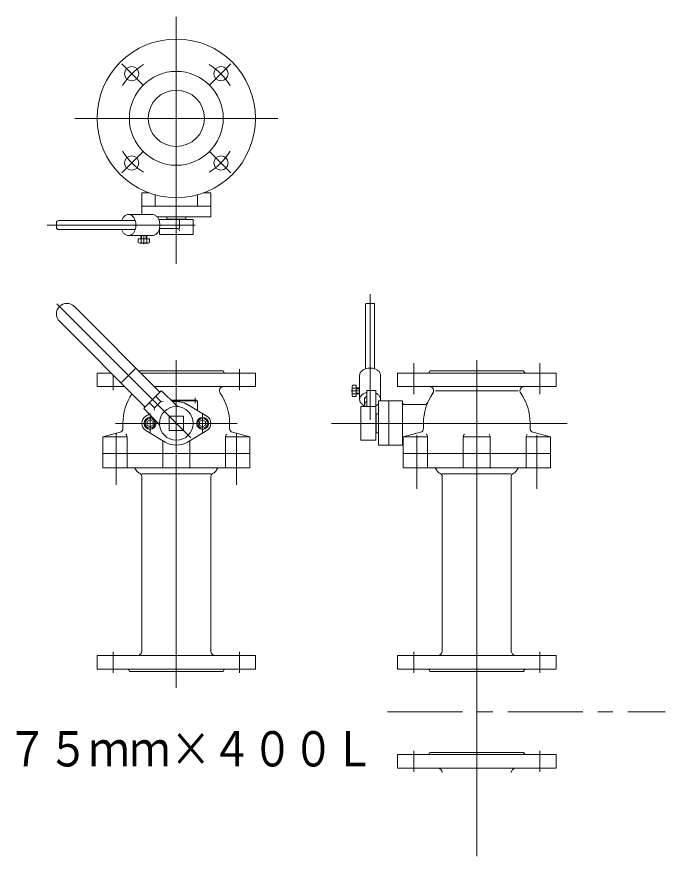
# Model space of a CAD drawing. Units: millimetres at full size, sheet at 1:20; details may follow other scales. Extents: x -5817 to 7940, y -3160 to 3160.
# Drawn here: x 3298 to 4161, y 521 to 1638 of the extents above; entities that cross this region are included whole.
import ezdxf
from ezdxf.enums import TextEntityAlignment as Align

# ---------------------------------------------------------------- set-up
doc = ezdxf.new("R2010")
doc.units = ezdxf.units.MM
doc.header["$LTSCALE"] = 20
doc.linetypes.add('CHAIN1', pattern=[8, 5, -1, 1, -1])
doc.layers.add('0-7_TEMP01', color=3, linetype='Continuous', lineweight=18)
doc.layers.add('1-3_補修弁', color=7, linetype='Continuous', lineweight=9)
doc.styles.add('ＭＳ ゴシック', font='')
doc.styles.get('ＭＳ ゴシック').set_extended_font_data('MS Gothic')

msp = doc.modelspace()

# ---------------------------------------------------------------- linework, layer by layer
at = {"layer": '0-7_TEMP01'}
for p, q in [((3510.32, 1309.2), (3510.32, 1637.74)), ((3437.91, 1575), (3465.79, 1547.13)), ((3582.72, 1575), (3554.85, 1547.13)), ((3375.16, 1502.6), (3645.47, 1502.6)), ((3437.91, 1430.19), (3465.79, 1458.06)), ((3582.72, 1430.19), (3554.85, 1458.06)), ((3338.18, 1360.6), (3535.62, 1360.6)), ((3467.18, 1335.23), (3467.18, 1346.59)), ((3768.32, 1101.27), (3768.32, 1268.46)), ((3529.76, 1077.27), (3351.22, 1255.81)), ((3510.32, 744.7), (3510.32, 1180.6)), ((3826.32, 1135.71), (3826.32, 1176.71)), ((3910.32, 1180.6), (3910.32, 520.71)), ((3994.32, 1176.71), (3994.32, 1135.71)), ((3594.32, 1168.71), (3594.32, 1140.71)), ((3426.32, 1160.91), (3426.32, 1140.71)), ((3742.96, 1139.85), (3754.32, 1139.85)), ((3475.32, 1109.71), (3475.32, 1083.71)), ((3545.32, 1083.71), (3545.32, 1109.71)), ((3591.32, 1096.71), (3429.32, 1096.71)), ((4030.82, 1096.71), (3716.93, 1096.71)), ((3430.32, 1014.71), (3430.32, 1083.71)), ((3590.32, 1014.71), (3590.32, 1083.71)), ((3830.32, 1009.71), (3830.32, 1081.02)), ((3990.32, 1009.71), (3990.32, 1081.02)), ((3426.32, 764.71), (3426.32, 792.71)), ((3594.32, 764.71), (3594.32, 792.71)), ((3826.32, 764.71), (3826.32, 792.71)), ((3994.32, 764.71), (3994.32, 792.71)), ((3826.32, 660.92), (3826.32, 632.92)), ((3994.32, 660.92), (3994.32, 632.92))]:
    msp.add_line(p, q, dxfattribs=at)
at = {"layer": '0-7_TEMP01', "color": 4, "linetype": 'CHAIN1', "lineweight": 9}
msp.add_line((3791.48, 712.82), (4161.19, 712.82), dxfattribs=at)
at = {"layer": '0-7_TEMP01'}
for start, end in [(121.226, 148.774), (31.226, 58.774), (211.226, 238.774), (301.226, 328.774)]:
    msp.add_arc((3510.32, 1502.6), 84, start, end, dxfattribs=at)
at = {"layer": '1-3_補修弁'}
for p, q in [((3464.32, 1403.6), (3464.32, 1374.59)), ((3473.86, 1403.6), (3464.32, 1403.6)), ((3482.32, 1400.88), (3482.32, 1385.6)), ((3538.32, 1400.88), (3538.32, 1385.6)), ((3556.32, 1403.6), (3546.78, 1403.6)), ((3556.32, 1371.59), (3556.32, 1403.6)), ((3556.32, 1385.6), (3464.32, 1385.6)), ((3478.5, 1374.59), (3446.68, 1374.59)), ((3350.65, 1363.6), (3350.65, 1357.6)), ((3353.65, 1366.6), (3455.62, 1366.6)), ((3484.62, 1371.59), (3556.32, 1371.59)), ((3486.86, 1368.09), (3532.82, 1368.09)), ((3497.82, 1368.6), (3522.82, 1368.6)), ((3514.38, 1368.09), (3514.38, 1356.1)), ((3522.82, 1368.6), (3522.32, 1368.09)), ((3522.82, 1368.6), (3522.82, 1371.59)), ((3532.82, 1368.09), (3532.82, 1348.1)), ((3353.65, 1354.59), (3455.62, 1354.59)), ((3487.82, 1348.1), (3487.82, 1355.88)), ((3511.38, 1356.1), (3487.87, 1356.1)), ((3446.68, 1346.59), (3478.5, 1346.59)), ((3459.68, 1342.09), (3474.69, 1342.09)), ((3459.68, 1337.19), (3459.68, 1342.09)), ((3463.18, 1346.59), (3463.18, 1342.09)), ((3463.43, 1337.17), (3463.43, 1342.09)), ((3464.18, 1342.09), (3464.18, 1346.59)), ((3470.19, 1342.09), (3470.19, 1346.59)), ((3470.93, 1337.17), (3470.93, 1342.09)), ((3471.18, 1342.09), (3471.18, 1346.59)), ((3474.69, 1342.09), (3474.69, 1337.19)), ((3532.82, 1348.1), (3487.82, 1348.1)), ((3461.57, 1336.6), (3472.81, 1336.6)), ((3488.39, 1138.43), (3374.56, 1252.28)), ((3762.32, 1255.38), (3762.32, 1169.29)), ((3773.32, 1256.38), (3763.32, 1256.38)), ((3774.32, 1255.38), (3774.32, 1169.29)), ((3468.6, 1118.63), (3354.76, 1232.48)), ((3404.82, 1163.71), (3423.52, 1163.71)), ((3404.82, 1163.71), (3404.82, 1145.71)), ((3455.16, 1168.84), (3438.2, 1151.87)), ((3572.82, 1166.71), (3460.11, 1166.71)), ((3463.11, 1163.71), (3615.82, 1163.71)), ((3615.82, 1163.71), (3615.82, 1145.71)), ((3804.82, 1163.71), (4015.82, 1163.71)), ((3804.82, 1145.71), (3804.82, 1163.71)), ((3847.82, 1166.71), (3972.82, 1166.71)), ((4015.82, 1163.71), (4015.82, 1145.71)), ((3754.32, 1128.53), (3754.32, 1160.35)), ((3782.32, 1128.53), (3782.32, 1160.35)), ((3404.82, 1145.71), (3441.52, 1145.71)), ((3467.36, 1117.39), (3489.63, 1139.67)), ((3481.11, 1145.71), (3615.82, 1145.71)), ((3491.05, 1139.67), (3509.11, 1121.61)), ((3744.32, 1145.47), (3744.32, 1134.22)), ((3744.9, 1143.6), (3749.82, 1143.6)), ((3744.92, 1147.35), (3749.82, 1147.35)), ((3749.82, 1147.35), (3749.82, 1132.34)), ((3754.32, 1143.85), (3749.82, 1143.85)), ((3749.82, 1142.85), (3754.32, 1142.85)), ((3775.82, 1140.38), (3763.82, 1140.38)), ((3763.82, 1119.21), (3763.82, 1140.38)), ((3775.82, 1140.38), (3775.82, 1074.21)), ((4015.82, 1145.71), (3804.82, 1145.71)), ((3855.32, 1140.13), (3965.32, 1140.13)), ((3535.32, 1123.71), (3535.32, 1130.71)), ((3744.9, 1136.1), (3749.82, 1136.1)), ((3749.82, 1132.34), (3744.92, 1132.34)), ((3749.82, 1136.84), (3754.32, 1136.84)), ((3749.82, 1135.84), (3754.32, 1135.84)), ((3760.82, 1128.53), (3760.82, 1121.61)), ((3474.26, 1124.29), (3481.32, 1117.22)), ((3503.01, 1127.71), (3537.32, 1127.71)), ((3538.32, 1126.71), (3504.01, 1126.71)), ((3525.23, 1121.59), (3550.97, 1106.14)), ((3537.32, 1127.71), (3537.32, 1126.71)), ((3538.32, 1115.44), (3538.32, 1126.71)), ((3775.82, 1119.21), (3755.82, 1119.21)), ((3755.82, 1119.21), (3755.82, 1074.21)), ((3779.32, 1126.71), (3779.32, 1067.71)), ((3779.32, 1126.71), (3811.32, 1126.71)), ((3793.32, 1067.71), (3793.32, 1126.71)), ((3811.32, 1067.71), (3811.32, 1126.71)), ((3814.32, 1121.71), (3840.49, 1121.71)), ((3467.36, 1115.98), (3485.42, 1097.92)), ((3474.37, 1108.97), (3469.66, 1106.14)), ((3500.82, 1087.21), (3500.82, 1106.21)), ((3500.82, 1106.21), (3519.82, 1106.21)), ((3519.82, 1106.21), (3519.82, 1087.21)), ((3776.32, 1109.21), (3776.32, 1084.21)), ((3439.32, 1089.78), (3439.32, 1096.71)), ((3471.32, 1094.41), (3471.32, 1099.02)), ((3479.32, 1099.02), (3479.32, 1094.41)), ((3541.32, 1094.41), (3541.32, 1099.02)), ((3549.32, 1099.02), (3549.32, 1094.41)), ((3581.32, 1089.78), (3581.32, 1096.71)), ((3839.32, 1089.78), (3839.32, 1096.71)), ((3981.32, 1089.78), (3981.32, 1096.71)), ((3469.66, 1087.28), (3495.41, 1071.84)), ((3475.32, 1092.09), (3471.32, 1094.41)), ((3479.32, 1094.41), (3475.32, 1092.09)), ((3519.82, 1087.21), (3500.82, 1087.21)), ((3550.97, 1087.28), (3525.23, 1071.84)), ((3545.32, 1092.09), (3541.32, 1094.41)), ((3549.32, 1094.41), (3545.32, 1092.09)), ((3585.03, 1084.96), (3608.32, 1078.71)), ((3776.32, 1084.21), (3775.82, 1084.71)), ((3776.32, 1084.21), (3779.32, 1084.21)), ((3985.03, 1084.96), (4008.32, 1078.71)), ((3444.75, 1078.71), (3412.32, 1078.71)), ((3444.75, 1078.71), (3444.75, 1037.71)), ((3492.32, 1037.71), (3492.32, 1073.69)), ((3528.32, 1037.71), (3528.32, 1073.69)), ((3608.32, 1078.71), (3575.89, 1078.71)), ((3575.89, 1078.71), (3575.89, 1037.71)), ((3608.32, 1078.71), (3608.32, 1037.71)), ((3755.82, 1074.21), (3775.82, 1074.21)), ((3812.32, 1078.71), (3812.32, 1037.71)), ((3844.75, 1078.71), (3844.75, 1037.71)), ((3892.32, 1078.71), (3928.32, 1078.71)), ((3892.32, 1037.71), (3892.32, 1078.71)), ((3928.32, 1037.71), (3928.32, 1078.71)), ((3975.89, 1078.71), (4008.32, 1078.71)), ((3975.89, 1078.71), (3975.89, 1037.71)), ((4008.32, 1037.71), (4008.32, 1078.71)), ((3779.32, 1067.71), (3812.32, 1067.71)), ((3608.32, 1056.71), (3412.32, 1056.71)), ((3812.32, 1056.71), (4008.32, 1056.71)), ((3608.32, 1037.71), (3412.32, 1037.71)), ((3464.32, 1029.71), (3556.32, 1029.71)), ((4008.32, 1037.71), (3812.32, 1037.71)), ((3864.32, 1029.71), (3956.32, 1029.71)), ((3464.32, 793.71), (3464.32, 1025.71)), ((3556.32, 793.71), (3556.32, 1025.71)), ((3864.32, 793.71), (3864.32, 1025.71)), ((3956.32, 793.71), (3956.32, 1025.71)), ((3404.82, 787.71), (3615.82, 787.71)), ((3615.82, 787.71), (3615.82, 769.71)), ((3804.82, 787.71), (4015.82, 787.71)), ((3804.82, 769.71), (3804.82, 787.71)), ((4015.82, 787.71), (4015.82, 769.71)), ((3572.82, 766.71), (3447.82, 766.71)), ((4015.82, 769.71), (3804.82, 769.71)), ((3972.82, 766.71), (3847.82, 766.71)), ((4015.82, 655.92), (3804.82, 655.92)), ((3804.82, 655.92), (3804.82, 637.92)), ((3972.82, 658.92), (3847.82, 658.92)), ((4015.82, 637.92), (4015.82, 655.92)), ((3804.82, 637.92), (4015.82, 637.92))]:
    msp.add_line(p, q, dxfattribs=at)
for points in [[(3498.32, 1368.09), (3497.82, 1368.6), (3497.82, 1371.59)], [(3482.74, 1132.78), (3489.81, 1125.7), (3481.32, 1117.22)], [(3775.82, 1108.71), (3776.32, 1109.21), (3779.32, 1109.21)], [(3471.32, 1099.02), (3475.32, 1101.33), (3479.32, 1099.02)], [(3541.32, 1099.02), (3545.32, 1101.33), (3549.32, 1099.02)], [(3435.61, 1084.96), (3412.32, 1078.71), (3412.32, 1037.71)], [(3835.61, 1084.96), (3812.32, 1078.71), (3844.75, 1078.71)], [(3615.82, 769.71), (3404.82, 769.71), (3404.82, 787.71)]]:
    msp.add_lwpolyline(points, dxfattribs=at)
for centre, radius in [((3510.32, 1502.6), 105.5), ((3450.92, 1561.99), 9.5), ((3510.32, 1502.6), 62.5), ((3569.72, 1561.99), 9.5), ((3510.32, 1502.6), 37.5), ((3450.92, 1443.2), 9.5), ((3569.72, 1443.2), 9.5), ((3510.32, 1096.71), 22.5), ((3475.32, 1096.71), 8), ((3475.32, 1096.71), 6.5), ((3545.32, 1096.71), 8), ((3545.32, 1096.71), 6.5)]:
    msp.add_circle(centre, radius, dxfattribs=at)
for centre, radius, start, end in [((3446.77, 1366.95), 7.64, 90.69337, 126.22988), ((3446.59, 1366.95), 7.64, 53.77012, 89.30663), ((3478.41, 1366.95), 7.64, 53.77012, 89.30663), ((3353.65, 1363.6), 3, 90, 180), ((3438.54, 1366.46), 0.82, 151.32882, 170.65982), ((3451.93, 1361.96), 14.93, 145.13203, 160.85632), ((3448.63, 1364.28), 10.9, 125.84361, 145.25198), ((3444.72, 1364.28), 10.9, 34.74801, 54.15638), ((3441.43, 1361.96), 14.93, 19.1437, 34.86798), ((3437.68, 1360.66), 18.91, 359.81123, 19.14223), ((3476.55, 1364.28), 10.9, 34.74801, 54.15638), ((3473.25, 1361.96), 14.93, 19.1437, 34.86798), ((3469.49, 1360.66), 18.91, 359.81123, 19.14223), ((3353.65, 1357.6), 3, 180, 270), ((3447.17, 1357.7), 9.94, 198.21001, 199.80121), ((3451.93, 1359.23), 14.93, 199.14369, 214.86798), ((3441.43, 1359.23), 14.93, 325.13201, 340.8563), ((3437.68, 1360.53), 18.91, 340.85777, 0.18877), ((3473.25, 1359.23), 14.93, 325.13201, 340.8563), ((3469.49, 1360.53), 18.91, 340.85777, 0.18877), ((3511.38, 1353.1), 3, 0, 90), ((3448.63, 1356.91), 10.9, 214.74801, 234.15638), ((3446.77, 1354.24), 7.64, 233.77013, 269.30664), ((3446.59, 1354.24), 7.64, 270.69336, 306.22986), ((3444.72, 1356.91), 10.9, 305.84364, 325.252), ((3478.41, 1354.24), 7.64, 270.69336, 306.22986), ((3476.55, 1356.91), 10.9, 305.84364, 325.252), ((3461.57, 1339.88), 3.29, 234.992, 304.565), ((3467.18, 1349.01), 12.42, 252.412, 287.588), ((3472.81, 1339.88), 3.29, 235.435, 305.008), ((3364.65, 1242.38), 14, 45, 225), ((3763.32, 1255.38), 1, 90, 180), ((3773.32, 1255.38), 1, 0, 90), ((3453.75, 1170.25), 2, 315, 45), ((3575.82, 1166.71), 3, 180, 270), ((3761.97, 1160.26), 7.64, 143.77013, 179.30664), ((3764.63, 1158.4), 10.9, 124.74801, 144.15638), ((3766.95, 1155.11), 14.93, 109.14369, 124.86798), ((3768.25, 1151.35), 18.91, 89.81124, 109.14224), ((3768.38, 1151.35), 18.91, 70.85776, 90.18876), ((3769.68, 1155.11), 14.93, 55.13203, 70.85632), ((3772.01, 1158.4), 10.9, 35.84361, 55.25198), ((3774.67, 1160.26), 7.64, 0.69337, 36.22988), ((3844.82, 1166.71), 3, 270, 0), ((3975.82, 1166.71), 3, 180, 270), ((3436.78, 1153.28), 2, 225, 315), ((3490.34, 1138.96), 1, 45, 135), ((3573.39, 1140.13), 5.58, 90, 214.542), ((3747.6, 1145.47), 3.29, 144.992, 214.565), ((3756.73, 1139.85), 12.42, 162.412, 197.588), ((3847.24, 1140.13), 5.58, 325.458, 90), ((3973.39, 1140.13), 5.58, 90, 214.542), ((3510.32, 1096.71), 71, 146.372, 180), ((3510.32, 1096.71), 71, 0, 34.542), ((3747.6, 1134.22), 3.29, 145.435, 215.008), ((3761.97, 1128.44), 7.64, 143.77013, 179.30664), ((3761.97, 1128.63), 7.64, 180.69336, 216.22986), ((3764.63, 1126.58), 10.9, 124.74801, 144.15638), ((3766.95, 1123.28), 14.93, 109.14369, 124.86798), ((3764.91, 1128.48), 4.09, 143.77013, 179.30664), ((3766.34, 1127.49), 5.84, 124.74801, 144.15638), ((3765.74, 1128.16), 9.94, 101.14176, 111.74811), ((3766.26, 1127.9), 5.45, 116.55794, 126.4811), ((3772.1, 1127.53), 10.08, 52.6097, 68.33399), ((3772.01, 1126.58), 10.9, 35.84361, 55.25198), ((3774.67, 1128.44), 7.64, 0.69337, 36.22988), ((3775.22, 1128.54), 7.11, 345.10914, 359.9527), ((3910.32, 1096.71), 71, 145.458, 180), ((3910.32, 1096.71), 71, 0, 34.542), ((3468.07, 1116.69), 1, 135, 225), ((3482.74, 1115.81), 2, 135, 225), ((3491.22, 1124.29), 2, 45, 135), ((3510.32, 1096.71), 29, 59.05, 99.719), ((3516.18, 1128.68), 10, 225, 259.606), ((3764.63, 1130.49), 10.9, 215.84364, 235.252), ((3765.25, 1130.71), 11.45, 233.33203, 249.05632), ((3764.91, 1121.56), 4.09, 143.77014, 179.30665), ((3764.91, 1121.66), 4.09, 180.69336, 216.22987), ((3766.34, 1120.57), 5.84, 124.74799, 144.15636), ((3761.7, 1119.28), 0.095, 205.74959, 225.15795), ((3766.26, 1120.98), 5.45, 116.55799, 126.48115), ((3770.01, 1133.22), 14.29, 293.98821, 305.06814), ((3776.2, 1125.19), 4.17, 298.82431, 318.23267), ((3814.32, 1124.71), 3, 180, 270), ((3840.49, 1126.71), 5, 270, 336.75), ((3475.32, 1096.71), 11, 120.95, 239.05), ((3541.32, 1115.44), 3, 180, 239.05), ((3545.32, 1096.71), 11, 300.95, 59.05), ((3478.35, 1090.85), 10, 10.394, 45), ((3434.32, 1089.78), 5, 285, 0), ((3586.32, 1089.78), 5, 180, 255), ((3834.32, 1089.78), 5, 285, 0), ((3986.32, 1089.78), 5, 180, 255), ((3439.75, 1078.71), 5, 0, 47.288), ((3580.89, 1078.71), 5, 132.712, 180), ((3839.75, 1078.71), 5, 0, 47.288), ((3897.32, 1078.71), 5, 132.712, 180), ((3923.32, 1078.71), 5, 0, 47.288), ((3980.89, 1078.71), 5, 132.712, 180), ((3510.32, 1096.71), 29, 239.05, 300.95), ((3452.32, 1032.71), 5, 22.62, 90), ((3464.32, 1037.71), 8, 202.62, 247.38), ((3459.32, 1025.71), 5, 0, 67.38), ((3561.32, 1025.71), 5, 112.62, 180), ((3556.32, 1037.71), 8, 292.62, 337.38), ((3568.32, 1032.71), 5, 90, 157.38), ((3852.32, 1032.71), 5, 22.62, 90), ((3864.32, 1037.71), 8, 202.62, 247.38), ((3859.32, 1025.71), 5, 0, 67.38), ((3961.32, 1025.71), 5, 112.62, 180), ((3956.32, 1037.71), 8, 292.62, 337.38), ((3968.32, 1032.71), 5, 90, 157.38), ((3458.32, 793.71), 6, 270, 0), ((3562.32, 793.71), 6, 180, 270), ((3858.32, 793.71), 6, 270, 0), ((3962.32, 793.71), 6, 180, 270), ((3444.82, 766.71), 3, 0, 90), ((3575.82, 766.71), 3, 90, 180), ((3844.82, 766.71), 3, 0, 90), ((3975.82, 766.71), 3, 90, 180), ((3844.82, 658.92), 3, 270, 0), ((3975.82, 658.92), 3, 180, 270), ((3858.32, 631.92), 6, 360, 90), ((3962.32, 631.92), 6, 90, 180)]:
    msp.add_arc(centre, radius, start, end, dxfattribs=at)

# ---------------------------------------------------------------- texts
at = {"layer": '1-3_補修弁', "style": 'ＭＳ ゴシック', "width": 0.85}
msp.add_text('７５ｍｍ×４００Ｌ', height=46.92, dxfattribs=at).set_placement((3284.83, 626.08), align=Align.BOTTOM_LEFT)

doc.saveas('drawing.dxf')
